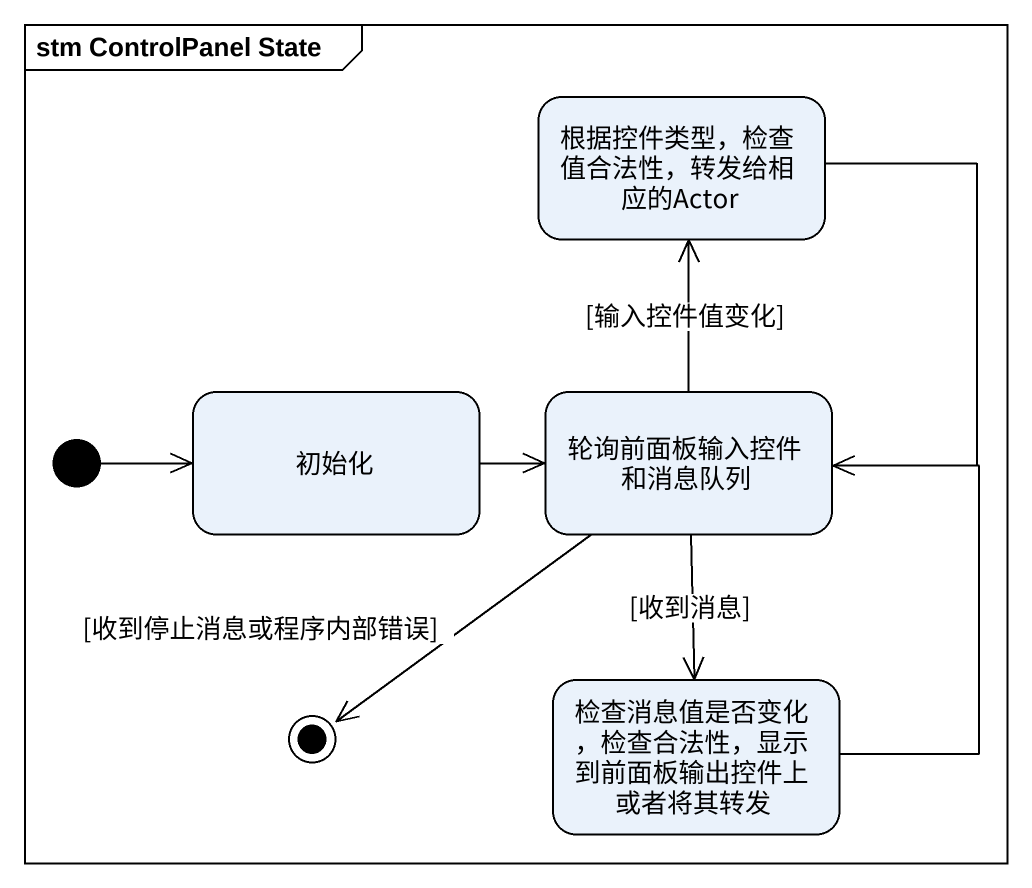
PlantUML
@startuml
mainframe stm ControlPanel State
hide empty description
state "根据控件类型，检查值合法性，转发给相应的Actor" as 根据控件类型_检查值合法性_转发给相应的Actor
state 初始化
state 轮询前面板输入控件和消息队列
state "检查消息值是否变化，检查合法性，显示到前面板输出控件上或者将其转发" as 检查消息值是否变化_检查合法性
[*] -right-> 初始化
根据控件类型_检查值合法性_转发给相应的Actor --> 轮询前面板输入控件和消息队列
初始化 -right-> 轮询前面板输入控件和消息队列
轮询前面板输入控件和消息队列 -up-> 根据控件类型_检查值合法性_转发给相应的Actor : [输入控件值变化]
轮询前面板输入控件和消息队列 --> 检查消息值是否变化_检查合法性 : [收到消息]
检查消息值是否变化_检查合法性 -up-> 轮询前面板输入控件和消息队列
轮询前面板输入控件和消息队列 --> [*] : [收到停止消息或程序内部错误]
@enduml
